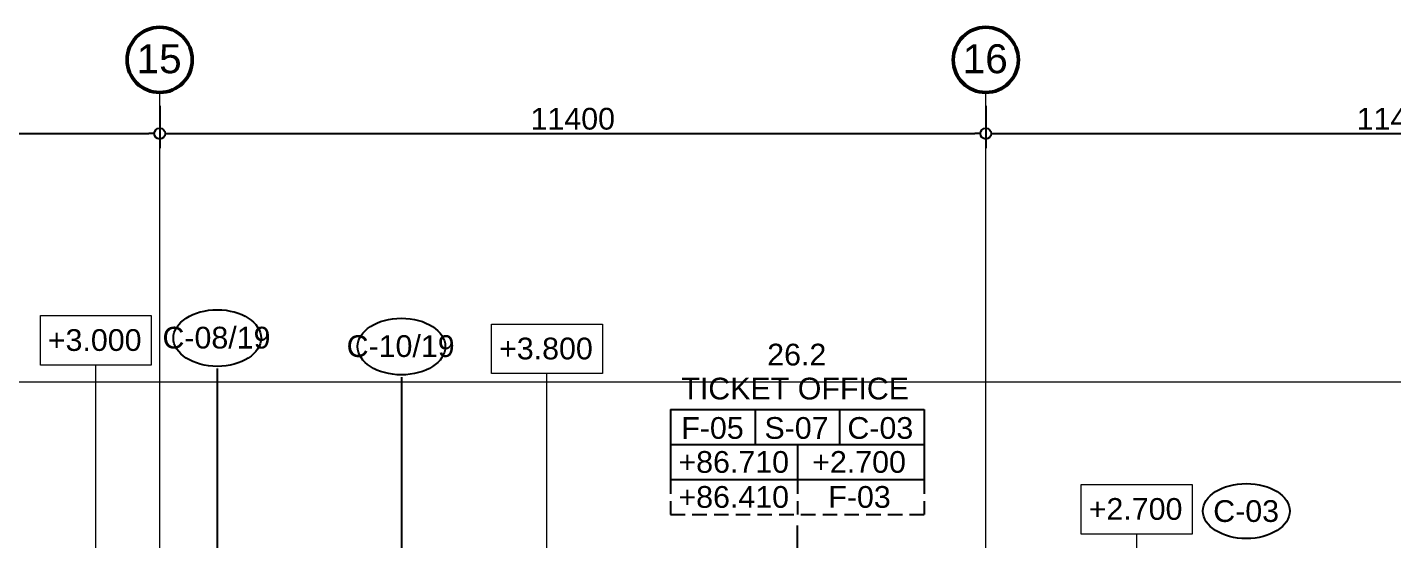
# Model space of a CAD drawing. Header units: millimetres. Extents: x -794334 to -714814, y -17806 to 22403.
# Drawn here: x -757909 to -739067, y 14077 to 21150 of the extents above; entities that cross this region are included whole.
import ezdxf

# ---------------------------------------------------------------- set-up
doc = ezdxf.new("R2010")
doc.units = ezdxf.units.MM
doc.linetypes.add('DPA_Grid _ Level 100', pattern=[10, 5.5, -1.6, 1.3, -1.6])
doc.linetypes.add('DPA_Hidden 50', pattern=[3, 2, -1])
for name, color, linetype, lineweight in [('A-ANNO-DIMS', 1, 'Continuous', 9), ('A-ANNO-NOTE', 3, 'Continuous', 25), ('A-ROOM-IDEN', 3, 'Continuous', 25), ('A-ROOM-LINE', 3, 'Continuous', 25), ('G-ANNO-TEXT', 3, 'Continuous', 9), ('S-GRID', 251, 'Continuous', 9), ('S-GRID-IDEN', 3, 'Continuous', 50)]:
    doc.layers.add(name, color=color, linetype=linetype, lineweight=lineweight)
doc.styles.add('Arial', font='arial.ttf', dxfattribs={"height": 400})
doc.styles.add('Arial_2', font='arial.ttf', dxfattribs={"height": 300})
doc.dimstyles.new('DPA-DIM-3_0_C-C', dxfattribs={"dimscale": 304.8, "dimtxt": 306.07782, "dimasz": 0.492126, "dimexe": 0.656168, "dimexo": 0.0625, "dimgap": 0.164042, "dimtad": 1, "dimdec": 0, "dimzin": 0, "dimdsep": 46, "dimtxsty": 'Arial_2', "dimblk1": 'DOTBLANK', "dimblk2": 'DOTBLANK', "dimsah": 1, "dimcen": 0.09, "dimdle": 0.656168, "dimadec": 8, "dimazin": 0, "dimtfac": 1, "dimtdec": 4, "dimtix": 1, "dimtmove": 0, "dimatfit": 3, "dimfxl": 1.312336, "dimfxlon": 1, "dimtvp": 1, "dimtolj": 1, "dimtzin": 0, "dimarcsym": 2})

# ---------------------------------------------------------------- blocks, each defined once
blk = doc.blocks.new('DPA_Room Tag SubFloor - Standard-4594770-4252-01 ENLARGED CONCOURSE LEVEL - REFLECTED CEILING PLAN - SHEET 3')
at = {"layer": 'A-ROOM-IDEN', "linetype": 'DPA_Hidden 50'}
for p, q in [((-17.5, -12.65), (-17.5, -17.48)), ((0, -12.65), (0, -17.48)), ((17.5, -12.65), (17.5, -17.48)), ((-17.5, -17.48), (17.5, -17.48))]:
    blk.add_line(p, q, dxfattribs=at)
at = {"layer": 'A-ROOM-LINE'}
for p, q in [((-17.5, -2.98), (-17.5, -12.65)), ((-17.5, -2.98), (17.5, -2.98)), ((-5.83, -2.98), (-5.83, -7.81)), ((5.83, -2.98), (5.83, -7.81)), ((17.5, -2.98), (17.5, -12.65)), ((-17.5, -7.81), (17.5, -7.81)), ((0, -7.81), (0, -12.65)), ((-17.5, -12.65), (17.5, -12.65))]:
    blk.add_line(p, q, dxfattribs=at)
blk = doc.blocks.new('DPA_TAG Room-Ceiling - STANDARD-8527542-4252-01 ENLARGED CONCOURSE LEVEL - REFLECTED CEILING PLAN - SHEET 3')
at = {"layer": 'A-ROOM-IDEN'}
blk.add_ellipse((0, 0), major_axis=(-6, 0), ratio=0.633333, dxfattribs=at)
blk = doc.blocks.new('Ceiling Tags - Ceiling Tags-9510765-4252-01 ENLARGED CONCOURSE LEVEL - REFLECTED CEILING PLAN - SHEET 3')
at = {"layer": 'A-ANNO-NOTE'}
blk.add_ellipse((0, 0), major_axis=(6.05, 0), ratio=0.646436, dxfattribs=at)
blk = doc.blocks.new('Grid - 100 Scale-2291345-4252-01 ENLARGED CONCOURSE LEVEL - REFLECTED CEILING PLAN - SHEET 3')
at = {"layer": 'S-GRID-IDEN'}
blk.add_circle((0, 0), 4.5, dxfattribs=at)
blk = doc.blocks.new('_DotBlank')
at = {"color": 0, "linetype": 'ByBlock', "lineweight": -2}
blk.add_line((-0.5, 0), (-1, 0), dxfattribs=at)
blk.add_circle((0, 0), 0.5, dxfattribs=at)
blk = doc.blocks.new('*D807')
at = {"layer": 'A-ANNO-DIMS', "color": 0, "lineweight": -2, "transparency": 16777216}
for p, q in [((11400, 16485), (11400, 15904)), ((22800, 16485), (22800, 15904)), ((11550, 16104), (22650, 16104))]:
    blk.add_line(p, q, dxfattribs=at)
at = {"layer": 'Defpoints', "color": 0, "transparency": 16777216}
for p in [(11400, 16504), (22800, 16504), (22800, 16104)]:
    blk.add_point(p, dxfattribs=at)
at = {"layer": 'A-ANNO-DIMS', "color": 0, "lineweight": -2, "transparency": 16777216, "xscale": 150, "yscale": 150, "zscale": 150, "rotation": 180}
blk.add_blockref('_DotBlank', (11400, 16104), dxfattribs=at)
at = {"layer": 'A-ANNO-DIMS', "color": 0, "lineweight": -2, "transparency": 16777216, "xscale": 150, "yscale": 150, "zscale": 150}
blk.add_blockref('_DotBlank', (22800, 16104), dxfattribs=at)
at = {"layer": 'A-ANNO-DIMS', "color": 0, "transparency": 16777216, "insert": (17100, 16307), "char_height": 300, "width": 1384.41, "attachment_point": 5, "style": 'Arial_2'}
blk.add_mtext('\\A1;11400', dxfattribs=at)
blk = doc.blocks.new('*D808')
at = {"layer": 'A-ANNO-DIMS', "color": 0, "lineweight": -2, "transparency": 16777216}
for p, q in [((22800, 16485), (22800, 15904)), ((34200, 16485), (34200, 15904)), ((22950, 16104), (34050, 16104))]:
    blk.add_line(p, q, dxfattribs=at)
at = {"layer": 'Defpoints', "color": 0, "transparency": 16777216}
for p in [(22800, 16504), (34200, 16504), (34200, 16104)]:
    blk.add_point(p, dxfattribs=at)
at = {"layer": 'A-ANNO-DIMS', "color": 0, "lineweight": -2, "transparency": 16777216, "xscale": 150, "yscale": 150, "zscale": 150, "rotation": 180}
blk.add_blockref('_DotBlank', (22800, 16104), dxfattribs=at)
at = {"layer": 'A-ANNO-DIMS', "color": 0, "lineweight": -2, "transparency": 16777216, "xscale": 150, "yscale": 150, "zscale": 150}
blk.add_blockref('_DotBlank', (34200, 16104), dxfattribs=at)
at = {"layer": 'A-ANNO-DIMS', "color": 0, "transparency": 16777216, "insert": (28500, 16307), "char_height": 300, "width": 1384.41, "attachment_point": 5, "style": 'Arial_2'}
blk.add_mtext('\\A1;11400', dxfattribs=at)
blk = doc.blocks.new('*D809')
at = {"layer": 'A-ANNO-DIMS', "color": 0, "lineweight": -2, "transparency": 16777216}
for p, q in [((34200, 16485), (34200, 15904)), ((45600, 16485), (45600, 15904)), ((34350, 16104), (45450, 16104))]:
    blk.add_line(p, q, dxfattribs=at)
at = {"layer": 'Defpoints', "color": 0, "transparency": 16777216}
for p in [(34200, 16504), (45600, 16504), (45600, 16104)]:
    blk.add_point(p, dxfattribs=at)
at = {"layer": 'A-ANNO-DIMS', "color": 0, "lineweight": -2, "transparency": 16777216, "xscale": 150, "yscale": 150, "zscale": 150, "rotation": 180}
blk.add_blockref('_DotBlank', (34200, 16104), dxfattribs=at)
at = {"layer": 'A-ANNO-DIMS', "color": 0, "lineweight": -2, "transparency": 16777216, "xscale": 150, "yscale": 150, "zscale": 150}
blk.add_blockref('_DotBlank', (45600, 16104), dxfattribs=at)
at = {"layer": 'A-ANNO-DIMS', "color": 0, "transparency": 16777216, "insert": (39900, 16307), "char_height": 300, "width": 1384.41, "attachment_point": 5, "style": 'Arial_2'}
blk.add_mtext('\\A1;11400', dxfattribs=at)
blk = doc.blocks.new('*U804')
at = {"layer": 'S-GRID', "linetype": 'DPA_Grid _ Level 100'}
for p, q in [((22800, -21385.5), (22800, 16671.4)), ((34200, -21385.5), (34200, 16671.4)), ((57942.9, 12673), (-14128.9, 12673))]:
    blk.add_line(p, q, dxfattribs=at)
at = {"layer": 'S-GRID-IDEN', "xscale": 99.99999999999993, "yscale": 99.99999999999993, "zscale": 99.99999999999993}
for p in [(22800, 17121.4), (34200, 17121.4)]:
    blk.add_blockref('Grid - 100 Scale-2291345-4252-01 ENLARGED CONCOURSE LEVEL - REFLECTED CEILING PLAN - SHEET 3', p, dxfattribs=at)
at = {"layer": 'S-GRID-IDEN', "lineweight": 9, "char_height": 400, "width": 753.586, "attachment_point": 1, "style": 'Arial'}
for s, insert in [('15', (22481.2, 17337.3)), ('16', (33881.2, 17337.3))]:
    blk.add_mtext(s, dxfattribs=dict(at, insert=insert))
at = {"layer": 'A-ANNO-DIMS'}
for base, p1, p2, picture, middle in [((22800, 16104.3), (11400, 16504.3), (22800, 16504.3), '*D807', (17100, 16307.4)), ((34200, 16104.3), (22800, 16504.3), (34200, 16504.3), '*D808', (28500, 16307.4)), ((45600, 16104.3), (34200, 16504.3), (45600, 16504.3), '*D809', (39900, 16307.4))]:
    dim = blk.add_linear_dim(base=base, p1=p1, p2=p2, dimstyle='DPA-DIM-3_0_C-C', override={"dimpost": '<>', "dimfxl": 11400}, dxfattribs=at)
    dim.commit()
    dim.dimension.update_dxf_attribs({"geometry": picture, "text_midpoint": middle})

msp = doc.modelspace()

# ---------------------------------------------------------------- linework, layer by layer
at = {"layer": 'A-ANNO-NOTE'}
for p, q in [((-755284, 9633), (-755284, 16438)), ((-752742, 8868), (-752742, 16321))]:
    msp.add_line(p, q, dxfattribs=at)
at = {"layer": 'A-ROOM-IDEN'}
msp.add_line((-747283, 6782), (-747283, 14274), dxfattribs=at)
at = {"layer": 'G-ANNO-TEXT', "color": 10}
for p, q in [((-756964, 9595), (-756964, 16487)), ((-750738, 8894), (-750738, 16370)), ((-742600, 7173), (-742600, 14155))]:
    msp.add_line(p, q, dxfattribs=at)
at = {"layer": 'G-ANNO-TEXT', "color": 10, "flags": 128}
for points in [[(-757729, 17170), (-756199, 17170), (-756199, 16487), (-757729, 16487)], [(-751503, 17053), (-749973, 17053), (-749973, 16370), (-751503, 16370)], [(-743365, 14838), (-741835, 14838), (-741835, 14155), (-743365, 14155)]]:
    msp.add_lwpolyline(points, close=True, dxfattribs=at)

# ---------------------------------------------------------------- block references
msp.add_blockref('*U804', (-778882, 3579))
at = {"layer": 'A-ANNO-NOTE', "xscale": 100, "yscale": 100, "zscale": 100}
for p in [(-755288, 16860), (-752746, 16743)]:
    msp.add_blockref('Ceiling Tags - Ceiling Tags-9510765-4252-01 ENLARGED CONCOURSE LEVEL - REFLECTED CEILING PLAN - SHEET 3', p, dxfattribs=at)
at = {"layer": 'A-ROOM-IDEN', "xscale": 99.99999999999993, "yscale": 99.99999999999993, "zscale": 99.99999999999993}
for name, p in [('DPA_Room Tag SubFloor - Standard-4594770-4252-01 ENLARGED CONCOURSE LEVEL - REFLECTED CEILING PLAN - SHEET 3', (-747283, 16174)), ('DPA_TAG Room-Ceiling - STANDARD-8527542-4252-01 ENLARGED CONCOURSE LEVEL - REFLECTED CEILING PLAN - SHEET 3', (-741087, 14472))]:
    msp.add_blockref(name, p, dxfattribs=at)

# ---------------------------------------------------------------- texts
at = {"layer": 'A-ANNO-NOTE', "lineweight": 9, "char_height": 300, "width": 1835.86, "attachment_point": 1, "style": 'Arial_2'}
for s, insert in [('C-08/19', (-756044, 17016)), ('C-10/19', (-753503, 16899))]:
    msp.add_mtext(s, dxfattribs=dict(at, insert=insert))
at = {"layer": 'A-ROOM-IDEN', "lineweight": 9, "char_height": 300, "attachment_point": 1, "style": 'Arial_2'}
for s, insert, width in [('26.2', (-747699, 16782), 1010.13), ('TICKET OFFICE', (-748884, 16313), 3872.15), ('F-05', (-748885, 15769), 1058.23), ('S-07', (-747737, 15769), 1090.29), ('C-03', (-746592, 15769), 1114.35), ('+86.710', (-748924, 15300), 1883.97), ('+2.700', (-747078, 15300), 1595.36), ('+86.410', (-748924, 14817), 1883.97), ('F-03', (-746856, 14817), 1058.23), ('C-03', (-741544, 14622), 1114.35)]:
    msp.add_mtext(s, dxfattribs=dict(at, insert=insert, width=width))
at = {"layer": 'G-ANNO-TEXT', "color": 7, "char_height": 300, "width": 1595.36, "attachment_point": 1, "style": 'Arial_2'}
for s, insert in [('+3.000', (-757626, 16983)), ('+3.800', (-751399, 16866)), ('+2.700', (-743262, 14651))]:
    msp.add_mtext(s, dxfattribs=dict(at, insert=insert))

doc.saveas('drawing.dxf')
